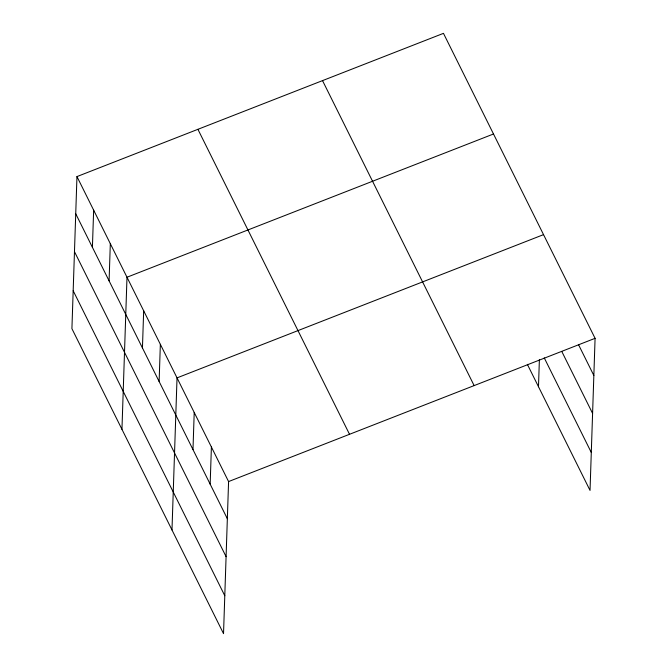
<?xml version="1.0" encoding="UTF-8"?>
<svg xmlns="http://www.w3.org/2000/svg" width="667" height="667" viewBox="0 0 667 667"><rect width="100%" height="100%" fill="white"/><g stroke="black" fill="none" stroke-linecap="round" stroke-linejoin="round"><path stroke-width="1" d="M76.963 176.588L71.919 328.673L223.528 633.65L228.581 481.566L76.963 176.588L443.472 33.35L595.081 338.327L590.037 490.412L527.364 364.349M92.413 247.307L93.647 210.138M109.088 280.849L110.322 243.688M121.953 429.315L126.997 277.23L493.497 133.992M142.446 347.949L143.672 310.78M159.121 381.499L160.355 344.33M171.986 529.957L177.03 377.881L543.53 234.634M192.98 449.608L194.214 412.439M210.163 484.175L211.397 447.007M538.486 386.718L539.378 359.771M228.581 481.566L595.081 338.327M578.472 344.572L593.847 375.496M561.839 351.567L592.588 413.415M544.264 357.896L591.296 452.493M322.52 80.615L474.137 385.601M197.916 129.323L349.525 434.3M75.73 213.757L227.347 518.734M74.479 251.676L226.088 556.662M73.178 290.745L224.787 595.731"/></g></svg>
